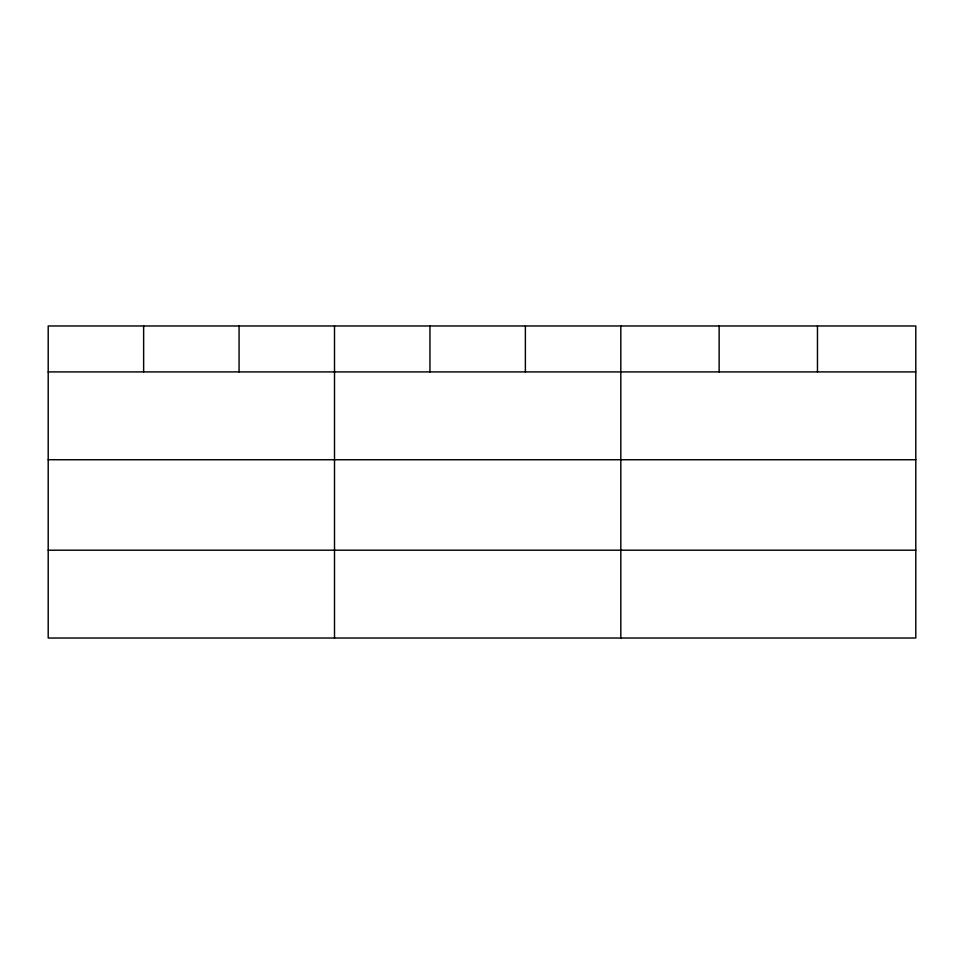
<?xml version="1.0" encoding="UTF-8"?>
<svg xmlns="http://www.w3.org/2000/svg" width="964" height="964" viewBox="0 0 964 964"><rect width="100%" height="100%" fill="white"/><g stroke="black" fill="none" stroke-linecap="round" stroke-linejoin="round"><path stroke-width="1.45" d="M915.8 459.732L915.8 325.977L48.2 325.977L48.2 638.023L915.8 638.023L915.8 459.732L48.2 459.732M48.2 371.911L915.8 371.911M48.2 550.203L915.8 550.203M817.472 325.977L817.472 371.911M719.144 325.977L719.144 371.911M620.816 325.977L620.816 638.023M525.38 325.977L525.38 371.911M429.944 325.977L429.944 371.911M334.508 325.977L334.508 638.023M239.072 325.977L239.072 371.911M143.636 325.977L143.636 371.911"/></g></svg>
